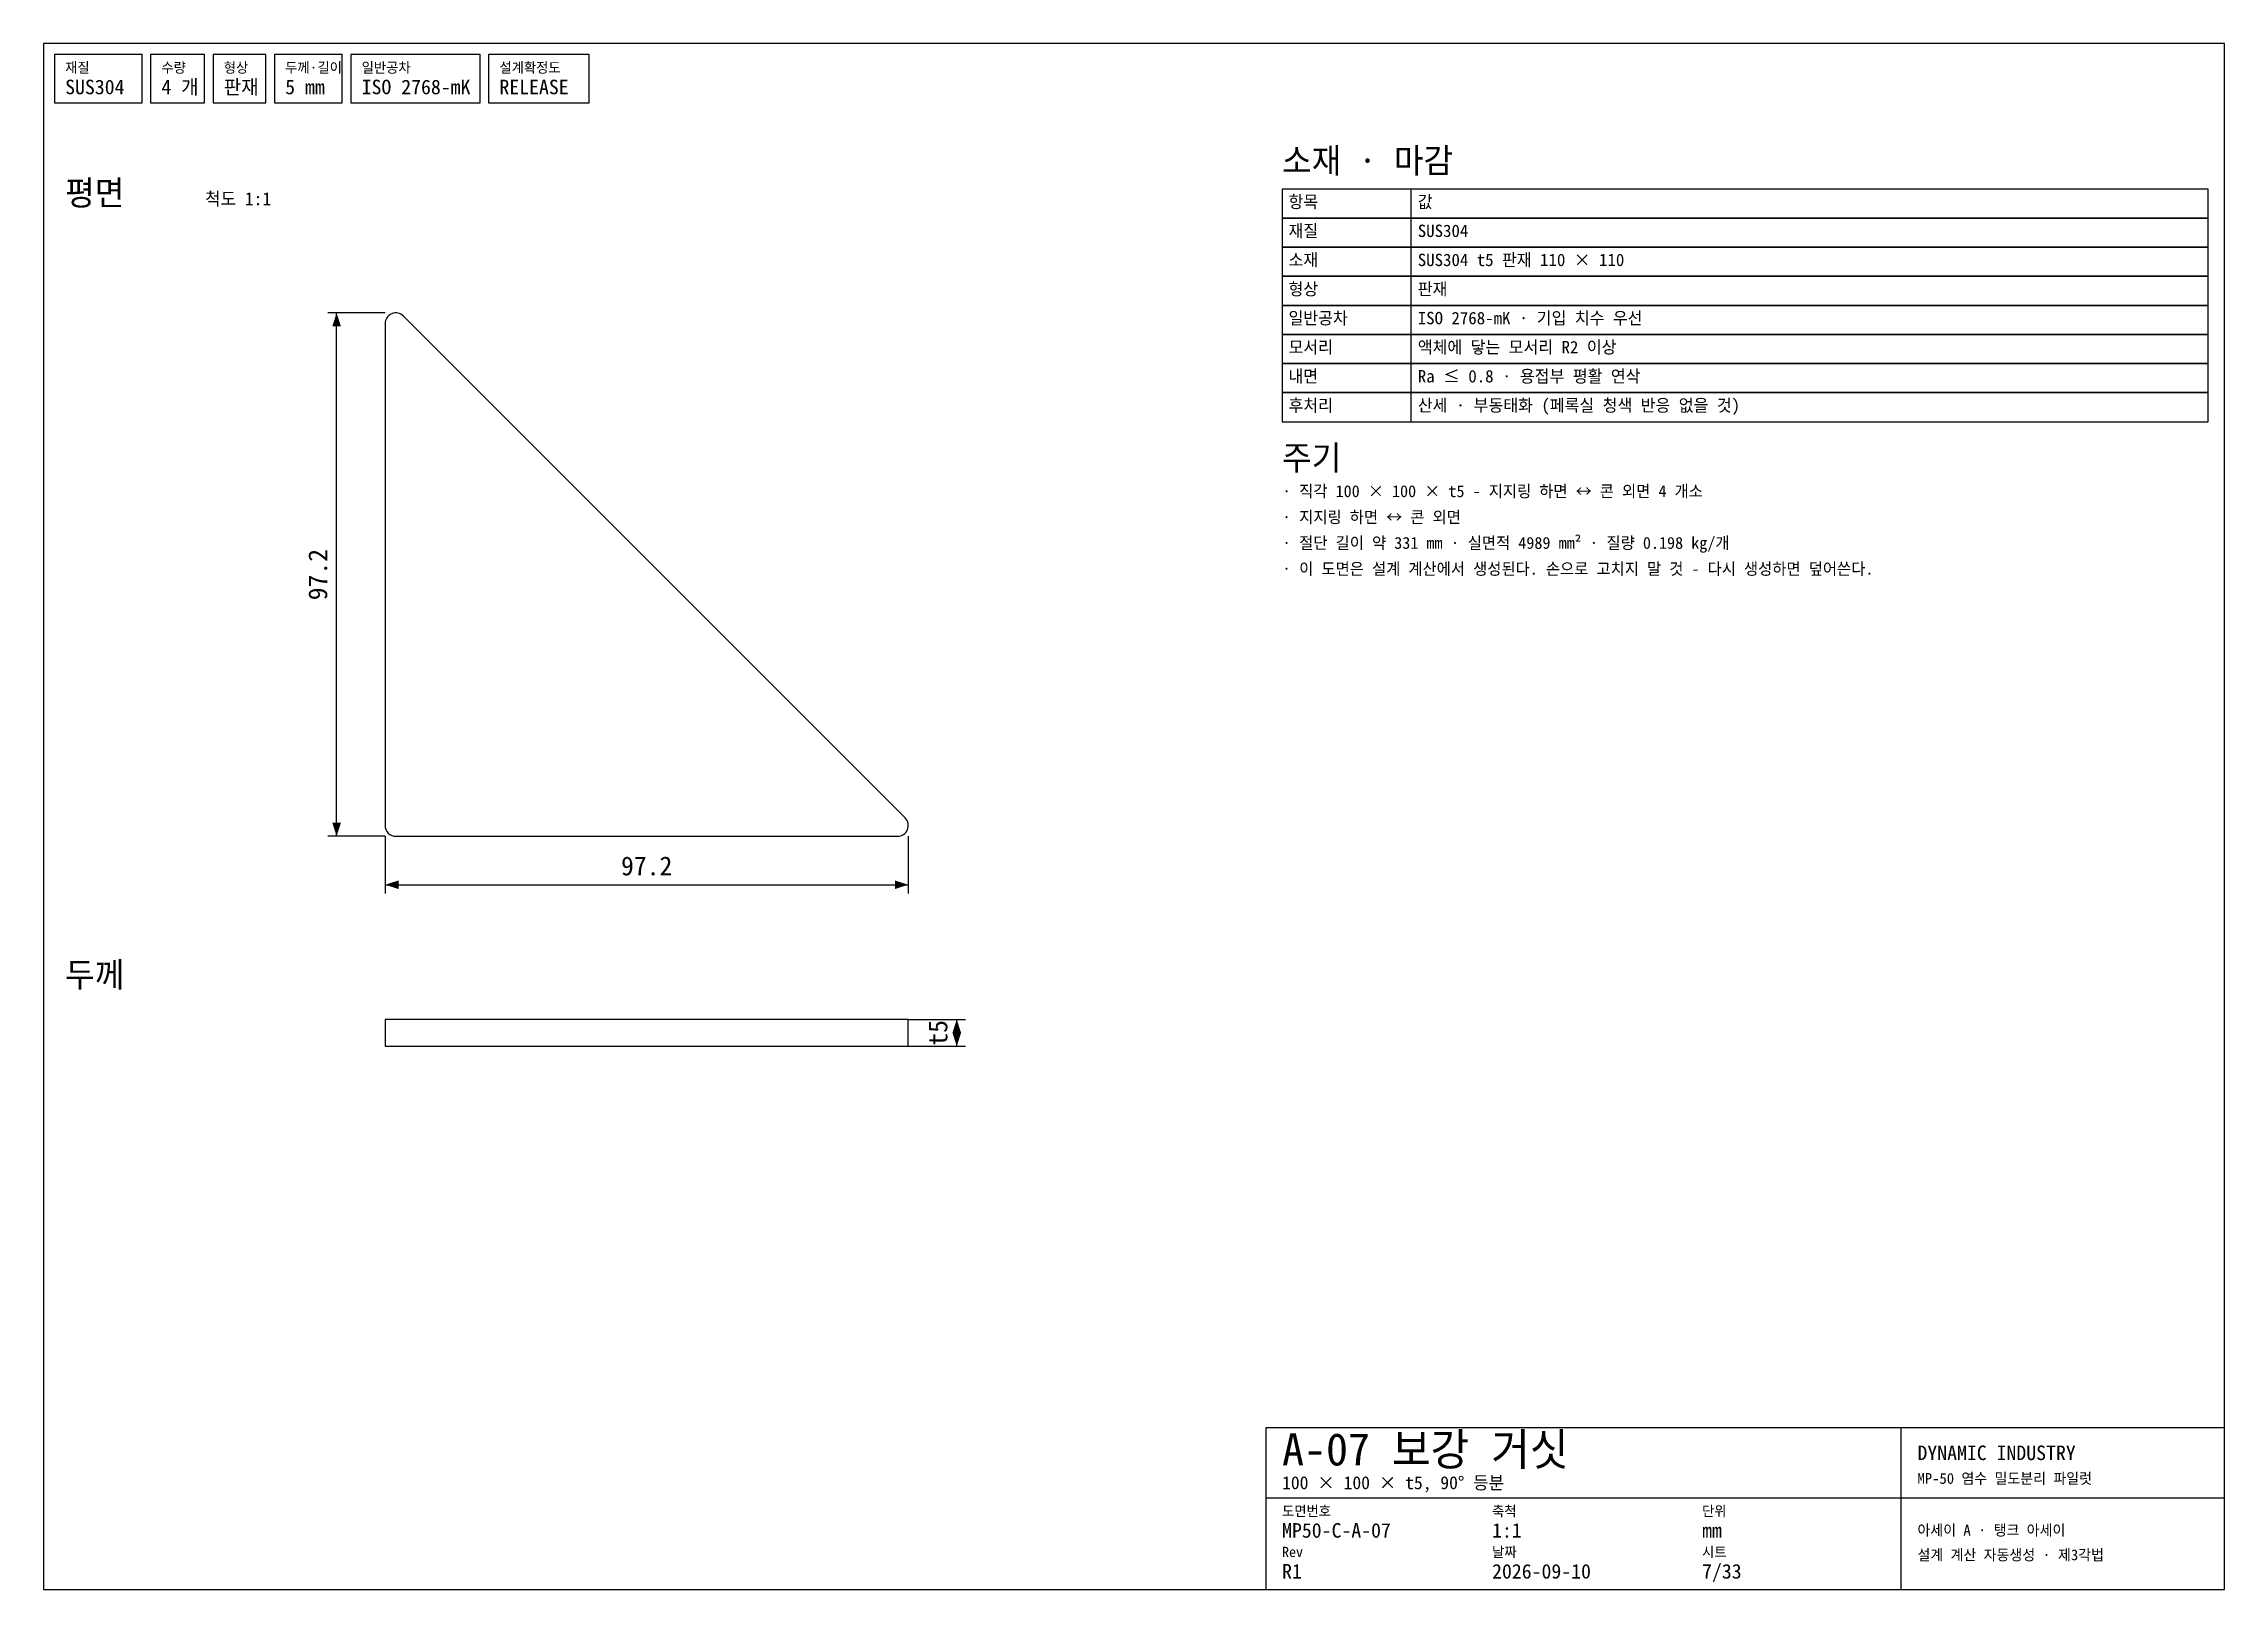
# Model space of a CAD drawing. Header units: millimetres. Extents: x 10 to 415, y 5 to 292.
import ezdxf
from ezdxf.enums import TextEntityAlignment as Align

# ---------------------------------------------------------------- set-up
doc = ezdxf.new("R2010")
doc.units = ezdxf.units.MM
for name, color, linetype in [('CUT', 7, 'CONTINUOUS'), ('DIM', 3, 'CONTINUOUS'), ('FRAME', 7, 'CONTINUOUS'), ('NOTE', 8, 'CONTINUOUS'), ('TEXT', 3, 'CONTINUOUS')]:
    doc.layers.add(name, color=color, linetype=linetype)

msp = doc.modelspace()

# ---------------------------------------------------------------- linework, layer by layer
at = {"layer": 'CUT'}
msp.add_lwpolyline([(73.414214, 146.828427, 0.414214), (75.414214, 144.828427), (168.585786, 144.828427, 0.668179), (170, 148.242641), (76.828427, 241.414214, 0.668179), (73.414214, 240)], format="xyb", close=True, dxfattribs=at)
msp.add_lwpolyline([(73.414214, 105.828427), (170.585786, 105.828427), (170.585786, 110.828427), (73.414214, 110.828427)], close=True, dxfattribs=at)
at = {"layer": 'DIM'}
for p, q in [((73.414214, 242), (62.814214, 242)), ((64.414214, 144.828427), (64.414214, 242)), ((73.414214, 144.828427), (62.814214, 144.828427)), ((73.414214, 144.828427), (73.414214, 134.228427)), ((170.585786, 144.828427), (170.585786, 134.228427)), ((73.414214, 135.828427), (170.585786, 135.828427)), ((170.585786, 110.828427), (181.185786, 110.828427)), ((179.585786, 105.828427), (179.585786, 110.828427)), ((170.585786, 105.828427), (181.185786, 105.828427))]:
    msp.add_line(p, q, dxfattribs=at)
for points in [[(64.414214, 242), (63.614214, 239.5), (65.214214, 239.5)], [(64.414214, 144.828427), (65.214214, 147.328427), (63.614214, 147.328427)], [(73.414214, 135.828427), (75.914214, 135.028427), (75.914214, 136.628427)], [(170.585786, 135.828427), (168.085786, 136.628427), (168.085786, 135.028427)], [(179.585786, 110.828427), (178.785786, 108.328427), (180.385786, 108.328427)], [(179.585786, 105.828427), (180.385786, 108.328427), (178.785786, 108.328427)]]:
    msp.add_solid(points, dxfattribs=at)
at = {"layer": 'FRAME'}
for p, q in [((264, 259.6), (264, 265)), ((264, 254.2), (264, 259.6)), ((264, 248.8), (264, 254.2)), ((264, 243.4), (264, 248.8)), ((264, 238), (264, 243.4)), ((264, 232.6), (264, 238)), ((264, 227.2), (264, 232.6)), ((264, 221.8), (264, 227.2)), ((355, 5), (355, 35)), ((237, 22), (415, 22))]:
    msp.add_line(p, q, dxfattribs=at)
for points in [[(10, 5), (415, 5), (415, 292), (10, 292)], [(12, 281), (28.275248, 281), (28.275248, 290), (12, 290)], [(29.875248, 281), (39.860144, 281), (39.860144, 290), (29.875248, 290)], [(41.460144, 281), (51.260144, 281), (51.260144, 290), (41.460144, 290)], [(52.860144, 281), (65.468144, 281), (65.468144, 290), (52.860144, 290)], [(67.068144, 281), (91.051568, 281), (91.051568, 290), (67.068144, 290)], [(92.651568, 281), (111.297632, 281), (111.297632, 290), (92.651568, 290)], [(240, 259.6), (412, 259.6), (412, 265), (240, 265)], [(240, 254.2), (412, 254.2), (412, 259.6), (240, 259.6)], [(240, 248.8), (412, 248.8), (412, 254.2), (240, 254.2)], [(240, 243.4), (412, 243.4), (412, 248.8), (240, 248.8)], [(240, 238), (412, 238), (412, 243.4), (240, 243.4)], [(240, 232.6), (412, 232.6), (412, 238), (240, 238)], [(240, 227.2), (412, 227.2), (412, 232.6), (240, 232.6)], [(240, 221.8), (412, 221.8), (412, 227.2), (240, 227.2)], [(237, 5), (415, 5), (415, 35), (237, 35)]]:
    msp.add_lwpolyline(points, close=True, dxfattribs=at)

# ---------------------------------------------------------------- texts
at = {"layer": 'DIM'}
for s, p in [('97.2', (62.664214, 193.414214)), ('t5', (177.835786, 108.328427))]:
    msp.add_text(s, height=3.5, rotation=90, dxfattribs=at).set_placement(p, align=Align.CENTER)
msp.add_text('97.2', height=3.5, dxfattribs=at).set_placement((122, 137.578427), align=Align.CENTER)
at = {"layer": 'FRAME'}
for s, height, p in [('SUS304', 2.7, (14, 282.6)), ('4 개', 2.7, (31.875248, 282.6)), ('판재', 2.7, (43.460144, 282.6)), ('5 mm', 2.7, (54.860144, 282.6)), ('ISO 2768-mK', 2.7, (69.068144, 282.6)), ('RELEASE', 2.7, (94.651568, 282.6)), ('소재 · 마감', 4.6, (240, 268)), ('평면', 4.6, (14, 262)), ('항목', 2.3, (241.2, 261.495)), ('값', 2.3, (265.2, 261.495)), ('주기', 4.6, (240, 212.8)), ('두께', 4.6, (14, 116.828427)), ('A-07 보강 거싯', 6, (240, 28)), ('DYNAMIC INDUSTRY', 2.7, (358, 29))]:
    msp.add_text(s, height=height, dxfattribs=at).set_placement(p)
at = {"layer": 'NOTE'}
for s, p in [('· 직각 100 × 100 × t5 - 지지링 하면 ↔ 콘 외면 4 개소', (240, 207.8)), ('· 지지링 하면 ↔ 콘 외면', (240, 203)), ('· 절단 길이 약 331 mm · 실면적 4989 mm² · 질량 0.198 kg/개', (240, 198.2)), ('· 이 도면은 설계 계산에서 생성된다. 손으로 고치지 말 것 - 다시 생성하면 덮어쓴다.', (240, 193.4))]:
    msp.add_text(s, height=2.2, dxfattribs=at).set_placement(p)
at = {"layer": 'TEXT'}
for s, height, p in [('재질', 1.9, (14, 286.6)), ('수량', 1.9, (31.875248, 286.6)), ('형상', 1.9, (43.460144, 286.6)), ('두께·길이', 1.9, (54.860144, 286.6)), ('일반공차', 1.9, (69.068144, 286.6)), ('설계확정도', 1.9, (94.651568, 286.6)), ('척도 1:1', 2.4, (40, 262)), ('재질', 2.3, (241.2, 256.095)), ('SUS304', 2.3, (265.2, 256.095)), ('소재', 2.3, (241.2, 250.695)), ('SUS304 t5 판재 110 × 110', 2.3, (265.2, 250.695)), ('형상', 2.3, (241.2, 245.295)), ('판재', 2.3, (265.2, 245.295)), ('일반공차', 2.3, (241.2, 239.895)), ('ISO 2768-mK · 기입 치수 우선', 2.3, (265.2, 239.895)), ('모서리', 2.3, (241.2, 234.495)), ('액체에 닿는 모서리 R2 이상', 2.3, (265.2, 234.495)), ('내면', 2.3, (241.2, 229.095)), ('Ra ≤ 0.8 · 용접부 평활 연삭', 2.3, (265.2, 229.095)), ('후처리', 2.3, (241.2, 223.695)), ('산세 · 부동태화 (페록실 청색 반응 없을 것)', 2.3, (265.2, 223.695)), ('100 × 100 × t5, 90° 등분', 2.4, (240, 23.6)), ('MP-50 염수 밀도분리 파일럿', 2, (358, 24.6)), ('도면번호', 1.9, (240, 18.6)), ('축척', 1.9, (279, 18.6)), ('단위', 1.9, (318, 18.6)), ('MP50-C-A-07', 2.7, (240, 14.6)), ('1:1', 2.7, (279, 14.6)), ('mm', 2.7, (318, 14.6)), ('아세이 A · 탱크 아세이', 2, (358, 15)), ('Rev', 1.9, (240, 11)), ('날짜', 1.9, (279, 11)), ('시트', 1.9, (318, 11)), ('설계 계산 자동생성 · 제3각법', 2, (358, 10.4)), ('R1', 2.7, (240, 7)), ('2026-09-10', 2.7, (279, 7)), ('7/33', 2.7, (318, 7))]:
    msp.add_text(s, height=height, dxfattribs=at).set_placement(p)

doc.saveas('drawing.dxf')
